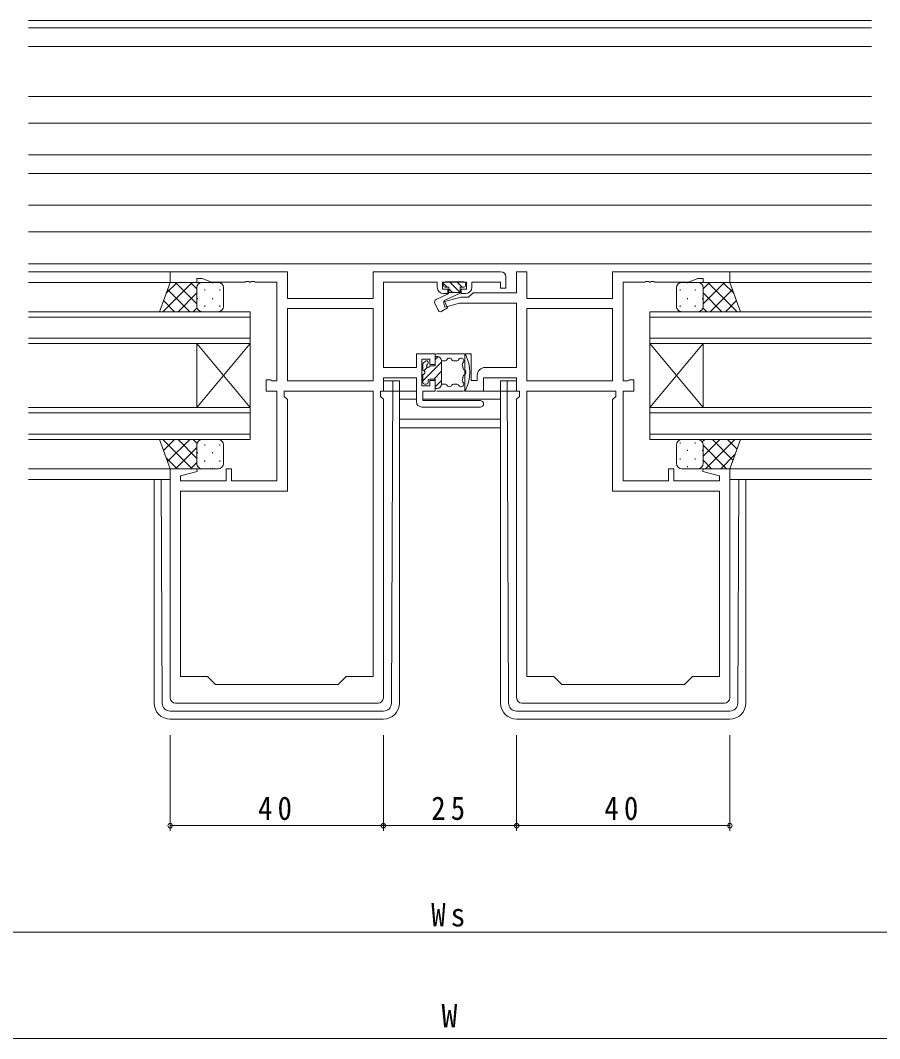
# Model space of a CAD drawing. Units: millimetres, scale not verified. Extents: x -841 to 746, y -594 to 534.
# Drawn here: x -150.3 to 11, y -366.2 to -175 of the extents above; entities that cross this region are included whole.
import ezdxf
from ezdxf.enums import TextEntityAlignment as Align

# ---------------------------------------------------------------- set-up
doc = ezdxf.new("R2010")
doc.units = ezdxf.units.MM
doc.header["$LTSCALE"] = 2
for name, color, linetype, lineweight in [('0-3_YKK_11', 7, 'Continuous', 9), ('0-4_YKK_12', 2, 'Continuous', 9), ('0-5_YKK_13', 4, 'Continuous', 9), ('0-7_YKK_D', 6, 'Continuous', 9)]:
    doc.layers.add(name, color=color, linetype=linetype, lineweight=lineweight)
doc.styles.add('ＭＳ ゴシック', font='')
doc.styles.get('ＭＳ ゴシック').set_extended_font_data('MS Gothic')

msp = doc.modelspace()

# ---------------------------------------------------------------- linework, layer by layer
at = {"layer": '0-3_YKK_11'}
for p, q in [((-122.134, -222.182), (-122.134, -224.182)), ((-100.134, -222.182), (-122.134, -222.182)), ((-117.134, -223.482), (-116.134, -223.482)), ((-117.134, -224.182), (-117.134, -223.482)), ((-116.134, -223.482), (-114.403, -224.112)), ((-100.134, -227.182), (-100.134, -222.182)), ((-84.064, -222.182), (-84.064, -227.182)), ((-60.134, -222.182), (-84.064, -222.182)), ((-59.134, -225.282), (-59.134, -223.182)), ((-57.134, -222.182), (-57.134, -226.152)), ((-55.204, -222.182), (-57.134, -222.182)), ((-55.204, -227.182), (-55.204, -222.182)), ((-39.134, -222.182), (-39.134, -227.182)), ((-17.134, -222.182), (-39.134, -222.182)), ((-24.865, -224.112), (-23.134, -223.482)), ((-23.134, -223.482), (-22.134, -223.482)), ((-22.134, -223.482), (-22.134, -224.182)), ((-17.134, -224.182), (-17.134, -222.182)), ((-122.134, -224.182), (-117.134, -224.182)), ((-114.403, -224.112), (-108.092, -224.112)), ((-108.092, -224.112), (-107.909, -223.992)), ((-107.909, -223.992), (-107.359, -223.992)), ((-107.359, -223.992), (-107.176, -224.112)), ((-107.176, -224.112), (-107.092, -224.112)), ((-107.092, -224.112), (-106.909, -223.992)), ((-106.909, -223.992), (-106.359, -223.992)), ((-106.359, -223.992), (-106.176, -224.112)), ((-106.176, -224.112), (-102.134, -224.112)), ((-102.134, -224.112), (-102.134, -242.652)), ((-82.134, -224.112), (-72.034, -224.112)), ((-82.134, -240.152), (-82.134, -224.112)), ((-72.034, -224.112), (-72.034, -225.082)), ((-71.034, -224.112), (-66.534, -224.112)), ((-71.034, -225.482), (-71.034, -224.112)), ((-70.034, -225.482), (-71.034, -225.482)), ((-70.034, -226.282), (-70.034, -225.482)), ((-67.534, -225.482), (-67.534, -226.282)), ((-66.534, -225.482), (-67.534, -225.482)), ((-66.534, -224.112), (-66.534, -225.482)), ((-65.534, -224.112), (-60.134, -224.112)), ((-65.534, -225.082), (-65.534, -224.112)), ((-60.134, -224.112), (-60.134, -225.282)), ((-60.134, -225.282), (-59.134, -225.282)), ((-37.134, -224.112), (-33.092, -224.112)), ((-37.134, -242.652), (-37.134, -224.112)), ((-33.092, -224.112), (-32.909, -223.992)), ((-32.909, -223.992), (-32.359, -223.992)), ((-32.359, -223.992), (-32.176, -224.112)), ((-32.176, -224.112), (-32.092, -224.112)), ((-32.092, -224.112), (-31.909, -223.992)), ((-31.909, -223.992), (-31.359, -223.992)), ((-31.359, -223.992), (-31.176, -224.112)), ((-31.176, -224.112), (-24.865, -224.112)), ((-22.134, -224.182), (-17.134, -224.182)), ((-84.064, -227.182), (-100.134, -227.182)), ((-67.628, -226.982), (-70.863, -227.849)), ((-70.834, -226.282), (-70.034, -226.282)), ((-66.134, -226.982), (-67.628, -226.982)), ((-67.534, -226.282), (-66.734, -226.282)), ((-65.304, -226.152), (-66.134, -226.982)), ((-57.134, -226.152), (-65.304, -226.152)), ((-39.134, -227.182), (-55.204, -227.182)), ((-100.134, -229.112), (-100.134, -242.652)), ((-84.064, -229.112), (-100.134, -229.112)), ((-84.064, -229.112), (-100.134, -229.112)), ((-84.064, -242.652), (-84.064, -229.112)), ((-70.863, -227.849), (-70.605, -228.815)), ((-70.605, -228.815), (-67.869, -228.082)), ((-67.869, -228.082), (-57.134, -228.082)), ((-57.134, -228.082), (-57.134, -240.152)), ((-55.204, -229.112), (-55.204, -242.652)), ((-39.134, -229.112), (-55.204, -229.112)), ((-39.134, -229.112), (-55.204, -229.112)), ((-39.134, -242.652), (-39.134, -229.112)), ((-75.934, -237.582), (-75.934, -240.152)), ((-72.434, -237.582), (-75.934, -237.582)), ((-74.934, -238.582), (-73.434, -238.582)), ((-74.934, -243.582), (-74.934, -238.582)), ((-73.434, -238.582), (-73.434, -239.582)), ((-72.434, -239.582), (-72.434, -237.582)), ((-66.834, -237.582), (-66.834, -244.582)), ((-65.634, -237.582), (-66.834, -237.582)), ((-65.634, -242.582), (-65.634, -237.582)), ((-75.934, -240.152), (-82.134, -240.152)), ((-73.434, -239.582), (-72.434, -239.582)), ((-57.134, -240.152), (-63.034, -240.152)), ((-104.134, -242.482), (-104.134, -244.582)), ((-103.334, -242.482), (-104.134, -242.482)), ((-103.17, -242.567), (-103.334, -242.482)), ((-103.007, -242.652), (-103.17, -242.567)), ((-102.134, -242.652), (-103.007, -242.652)), ((-100.134, -242.652), (-84.064, -242.652)), ((-82.134, -242.082), (-75.934, -242.082)), ((-82.134, -244.582), (-82.134, -242.082)), ((-75.934, -242.082), (-75.934, -246.582)), ((-73.434, -242.582), (-73.434, -243.582)), ((-72.434, -242.582), (-73.434, -242.582)), ((-72.434, -244.582), (-72.434, -242.582)), ((-64.534, -242.582), (-65.634, -242.582)), ((-64.534, -241.652), (-64.534, -242.582)), ((-63.334, -242.082), (-57.134, -242.082)), ((-63.334, -244.582), (-63.334, -242.082)), ((-57.134, -242.082), (-57.134, -244.582)), ((-55.204, -242.652), (-39.134, -242.652)), ((-36.261, -242.652), (-37.134, -242.652)), ((-36.098, -242.567), (-36.261, -242.652)), ((-35.934, -242.482), (-36.098, -242.567)), ((-35.134, -242.482), (-35.934, -242.482)), ((-35.134, -244.582), (-35.134, -242.482)), ((-104.134, -244.582), (-102.134, -244.582)), ((-102.134, -244.582), (-102.134, -261.452)), ((-100.734, -244.582), (-100.734, -245.582)), ((-84.064, -244.582), (-100.734, -244.582)), ((-84.064, -298.182), (-84.064, -244.582)), ((-84.064, -298.182), (-84.064, -244.582)), ((-82.664, -244.582), (-82.134, -244.582)), ((-82.664, -245.582), (-82.664, -244.582)), ((-73.434, -243.582), (-74.934, -243.582)), ((-74.734, -244.582), (-72.434, -244.582)), ((-74.734, -246.382), (-74.734, -244.582)), ((-66.834, -244.582), (-63.334, -244.582)), ((-57.134, -244.582), (-56.604, -244.582)), ((-56.604, -244.582), (-56.604, -245.582)), ((-38.534, -244.582), (-55.204, -244.582)), ((-55.204, -244.582), (-55.204, -298.182)), ((-55.204, -244.582), (-55.204, -298.182)), ((-38.534, -245.582), (-38.534, -244.582)), ((-37.134, -244.582), (-35.134, -244.582)), ((-37.134, -261.452), (-37.134, -244.582)), ((-100.734, -245.582), (-100.134, -246.182)), ((-100.134, -246.182), (-100.134, -263.382)), ((-82.134, -246.112), (-82.664, -245.582)), ((-82.134, -302.182), (-82.134, -246.112)), ((-63.934, -246.382), (-74.734, -246.382)), ((-56.604, -245.582), (-57.134, -246.112)), ((-57.134, -246.112), (-57.134, -302.182)), ((-39.134, -246.182), (-38.534, -245.582)), ((-39.134, -263.382), (-39.134, -246.182)), ((-74.934, -247.582), (-63.934, -247.582)), ((-122.134, -259.182), (-122.134, -302.182)), ((-117.173, -259.182), (-122.134, -259.182)), ((-120.204, -260.534), (-117.105, -259.704)), ((-117.105, -259.704), (-117.173, -259.182)), ((-111.634, -259.182), (-111.634, -261.452)), ((-110.634, -259.182), (-111.634, -259.182)), ((-110.634, -261.452), (-110.634, -259.182)), ((-28.634, -259.182), (-28.634, -261.452)), ((-27.634, -259.182), (-28.634, -259.182)), ((-27.634, -261.452), (-27.634, -259.182)), ((-22.094, -259.182), (-22.163, -259.704)), ((-22.163, -259.704), (-19.064, -260.534)), ((-17.134, -259.182), (-22.094, -259.182)), ((-17.134, -302.182), (-17.134, -259.182)), ((-120.204, -261.452), (-120.204, -260.534)), ((-111.634, -261.452), (-120.204, -261.452)), ((-102.134, -261.452), (-110.634, -261.452)), ((-28.634, -261.452), (-37.134, -261.452)), ((-19.064, -261.452), (-27.634, -261.452)), ((-19.064, -260.534), (-19.064, -261.452)), ((-120.204, -263.382), (-120.204, -298.182)), ((-100.134, -263.382), (-120.204, -263.382)), ((-19.064, -263.382), (-39.134, -263.382)), ((-19.064, -298.182), (-19.064, -263.382)), ((-120.204, -298.182), (-115.134, -298.182)), ((-115.134, -298.182), (-113.634, -299.682)), ((-90.634, -299.682), (-89.134, -298.182)), ((-89.134, -298.182), (-84.064, -298.182)), ((-55.204, -298.182), (-50.134, -298.182)), ((-50.134, -298.182), (-48.634, -299.682)), ((-25.634, -299.682), (-24.134, -298.182)), ((-24.134, -298.182), (-19.064, -298.182)), ((-113.634, -299.682), (-90.634, -299.682)), ((-48.634, -299.682), (-25.634, -299.682)), ((-121.134, -303.182), (-83.134, -303.182)), ((-56.134, -303.182), (-18.134, -303.182))]:
    msp.add_line(p, q, dxfattribs=at)
for centre, radius, start, end in [((-60.134, -223.182), 1, 0, 89.99998), ((-70.834, -225.082), 1.2, 180, 269.99998), ((-66.734, -225.082), 1.2, 270, 359.99998), ((-63.034, -241.652), 1.5, 90, 179.99998), ((-74.934, -246.582), 1, 180, 269.99998), ((-63.934, -246.982), 0.6, 269.99998, 90), ((-121.134, -302.182), 1, 180, 269.99998), ((-83.134, -302.182), 1, 270, 359.99998), ((-56.134, -302.182), 1, 180, 269.99998), ((-18.134, -302.182), 1, 270, 359.99998)]:
    msp.add_arc(centre, radius, start, end, dxfattribs=at)
at = {"layer": '0-4_YKK_12'}
for p, q in [((-148.759, -174.982), (9.491, -174.982)), ((-148.759, -176.382), (9.491, -176.382)), ((-148.759, -179.881), (9.491, -179.881)), ((-148.759, -189.282), (9.491, -189.282)), ((-148.759, -194.282), (9.491, -194.282)), ((-148.759, -200.235), (9.491, -200.235)), ((-148.759, -203.728), (9.491, -203.728)), ((-148.759, -209.682), (9.491, -209.682)), ((-148.759, -214.682), (9.491, -214.682)), ((-148.759, -220.682), (9.491, -220.682)), ((-148.759, -222.182), (-121.834, -222.182)), ((9.491, -222.182), (-17.434, -222.182)), ((-148.759, -224.182), (-121.654, -224.182)), ((9.491, -224.182), (-17.634, -224.182)), ((-148.759, -229.682), (-107.134, -229.682)), ((-107.134, -230.682), (-148.759, -230.682)), ((-107.134, -229.682), (-107.134, -235.682)), ((-32.134, -229.682), (9.491, -229.682)), ((-32.134, -235.682), (-32.134, -229.682)), ((9.491, -230.682), (-32.134, -230.682)), ((-148.759, -234.682), (-107.134, -234.682)), ((-32.134, -234.682), (9.491, -234.682)), ((-107.134, -235.682), (-148.759, -235.682)), ((-107.134, -235.682), (-117.134, -247.682)), ((-107.134, -247.682), (-117.134, -235.682)), ((-117.134, -247.682), (-117.134, -235.682)), ((-107.134, -247.682), (-107.134, -235.682)), ((-32.134, -235.682), (-22.134, -247.682)), ((-32.134, -247.682), (-22.134, -235.682)), ((-32.134, -247.682), (-32.134, -235.682)), ((9.491, -235.682), (-32.134, -235.682)), ((-22.134, -247.682), (-22.134, -235.682)), ((-79.134, -246.082), (-75.934, -246.082)), ((-74.734, -246.082), (-60.134, -246.082)), ((-148.759, -247.682), (-107.134, -247.682)), ((-107.134, -247.682), (-107.134, -253.682)), ((-32.134, -247.682), (9.491, -247.682)), ((-32.134, -253.682), (-32.134, -247.682)), ((-107.134, -248.682), (-148.759, -248.682)), ((-79.134, -249.852), (-60.134, -249.852)), ((9.491, -248.682), (-32.134, -248.682)), ((-79.134, -251.482), (-60.134, -251.482)), ((-148.759, -252.682), (-107.134, -252.682)), ((-107.134, -253.682), (-148.759, -253.682)), ((-32.134, -252.682), (9.491, -252.682)), ((9.491, -253.682), (-32.134, -253.682)), ((-148.759, -259.182), (-121.634, -259.182)), ((9.491, -259.182), (-17.634, -259.182)), ((-148.759, -261.182), (-122.134, -261.182)), ((9.491, -261.182), (-17.134, -261.182))]:
    msp.add_line(p, q, dxfattribs=at)
at = {"layer": '0-5_YKK_13'}
for p, q in [((-124.134, -229.682), (-122.134, -224.182)), ((-118.002, -224.182), (-123.502, -229.682)), ((-120.831, -224.182), (-122.879, -226.23)), ((-118.483, -229.682), (-122.627, -225.537)), ((-122.134, -224.182), (-116.134, -224.182)), ((-117.134, -228.202), (-121.154, -224.182)), ((-117.134, -225.373), (-118.326, -224.182)), ((-117.134, -225.182), (-117.134, -228.682)), ((-117.134, -225.182), (-117.134, -228.682)), ((-113.134, -224.182), (-116.134, -224.182)), ((-115.629, -225.517), (-115.629, -225.717)), ((-114.214, -224.182), (-114.214, -224.302)), ((-112.799, -225.517), (-112.799, -225.717)), ((-112.134, -228.682), (-112.134, -225.182)), ((-70.834, -224.382), (-70.834, -224.782)), ((-70.834, -224.4), (-70.152, -225.082)), ((-67.034, -224.082), (-70.534, -224.082)), ((-70.534, -225.082), (-69.834, -225.082)), ((-69.834, -225.082), (-69.834, -226.082)), ((-69.834, -225.4), (-69.152, -226.082)), ((-69.738, -224.082), (-67.738, -226.082)), ((-68.324, -224.082), (-67.324, -225.082)), ((-67.734, -225.082), (-67.034, -225.082)), ((-67.734, -225.082), (-67.734, -226.185)), ((-66.734, -224.782), (-66.734, -224.382)), ((-27.134, -228.682), (-27.134, -225.182)), ((-26.469, -225.517), (-26.469, -225.717)), ((-26.134, -224.182), (-23.134, -224.182)), ((-25.054, -224.182), (-25.054, -224.302)), ((-23.639, -225.517), (-23.639, -225.717)), ((-17.134, -224.182), (-23.134, -224.182)), ((-22.134, -228.202), (-18.114, -224.182)), ((-22.134, -225.373), (-20.942, -224.182)), ((-22.134, -225.182), (-22.134, -228.682)), ((-22.134, -225.182), (-22.134, -228.682)), ((-21.266, -224.182), (-15.766, -229.682)), ((-20.785, -229.682), (-16.641, -225.537)), ((-18.437, -224.182), (-16.389, -226.23)), ((-15.134, -229.682), (-17.134, -224.182)), ((-117.134, -226.142), (-120.674, -229.682)), ((-117.044, -227.132), (-117.044, -227.332)), ((-114.214, -227.132), (-114.214, -227.332)), ((-70.107, -226.409), (-72.245, -227.406)), ((-70.734, -227.584), (-67.734, -226.185)), ((-69.834, -226.082), (-67.734, -226.082)), ((-25.054, -227.132), (-25.054, -227.332)), ((-22.224, -227.132), (-22.224, -227.332)), ((-22.134, -226.142), (-18.594, -229.682)), ((-121.311, -229.682), (-123.381, -227.611)), ((-117.101, -228.937), (-117.845, -229.682)), ((-115.629, -228.547), (-115.629, -228.747)), ((-112.799, -228.547), (-112.799, -228.747)), ((-72.487, -228.07), (-71.87, -229.393)), ((-71.167, -229.615), (-70.08, -228.987)), ((-70.734, -227.584), (-70.08, -228.987)), ((-26.469, -228.547), (-26.469, -228.747)), ((-23.639, -228.547), (-23.639, -228.747)), ((-22.167, -228.937), (-21.423, -229.682)), ((-17.957, -229.682), (-15.887, -227.611)), ((-116.134, -229.682), (-124.134, -229.682)), ((-116.134, -229.682), (-113.134, -229.682)), ((-23.134, -229.682), (-26.134, -229.682)), ((-23.134, -229.682), (-15.134, -229.682)), ((-74.246, -238.969), (-74.646, -239.369)), ((-72.434, -239.832), (-72.434, -237.882)), ((-72.434, -238.082), (-72.034, -238.082)), ((-72.434, -238.686), (-71.85, -238.103)), ((-67.134, -237.582), (-72.134, -237.582)), ((-70.476, -238.882), (-71.234, -238.882)), ((-71.234, -243.282), (-71.234, -238.882)), ((-68.288, -238.882), (-68.992, -238.882)), ((-74.734, -242.683), (-71.234, -239.183)), ((-74.734, -239.582), (-74.734, -240.682)), ((-74.503, -240.755), (-73.854, -240.107)), ((-73.734, -239.182), (-73.734, -239.312)), ((-72.434, -239.832), (-73.214, -239.832)), ((-72.685, -242.332), (-71.234, -240.881)), ((-80.627, -303.186), (-80.334, -242.679)), ((-74.734, -241.482), (-74.734, -242.982)), ((-73.734, -242.982), (-73.734, -242.632)), ((-73.434, -242.332), (-72.434, -242.332)), ((-72.434, -244.282), (-72.434, -242.332)), ((-72.434, -243.778), (-71.234, -242.578)), ((-58.641, -303.186), (-58.934, -242.679)), ((-82.409, -244.581), (-75.934, -244.581)), ((-74.434, -243.282), (-74.034, -243.282)), ((-72.434, -244.082), (-72.034, -244.082)), ((-67.134, -244.582), (-72.134, -244.582)), ((-70.476, -243.282), (-71.234, -243.282)), ((-68.288, -243.282), (-68.992, -243.282)), ((-63.634, -244.582), (-56.857, -244.581)), ((-124.134, -253.682), (-122.134, -259.182)), ((-116.134, -253.682), (-124.134, -253.682)), ((-118.002, -259.182), (-123.502, -253.682)), ((-121.311, -253.682), (-123.381, -255.752)), ((-118.483, -253.682), (-122.627, -257.826)), ((-117.134, -257.221), (-120.674, -253.682)), ((-117.101, -254.426), (-117.845, -253.682)), ((-116.134, -253.682), (-113.134, -253.682)), ((-26.469, -254.417), (-26.469, -254.217)), ((-23.134, -253.682), (-26.134, -253.682)), ((-23.639, -254.417), (-23.639, -254.217)), ((-23.134, -253.682), (-15.134, -253.682)), ((-22.288, -254.148), (-21.823, -253.682)), ((-22.134, -256.821), (-18.994, -253.682)), ((-21.666, -259.182), (-16.166, -253.682)), ((-20.385, -253.682), (-16.534, -257.533)), ((-17.557, -253.682), (-15.78, -255.458)), ((-15.134, -253.682), (-17.134, -259.182)), ((-117.134, -255.161), (-121.154, -259.182)), ((-117.134, -258.182), (-117.134, -254.682)), ((-117.134, -258.182), (-117.134, -254.682)), ((-117.044, -256.232), (-117.044, -256.032)), ((-115.629, -254.817), (-115.629, -254.617)), ((-114.214, -256.232), (-114.214, -256.032)), ((-112.799, -254.817), (-112.799, -254.617)), ((-112.134, -254.682), (-112.134, -258.182)), ((-27.134, -254.682), (-27.134, -258.182)), ((-25.054, -255.832), (-25.054, -255.632)), ((-22.224, -255.832), (-22.224, -255.632)), ((-22.134, -258.182), (-22.134, -254.682)), ((-22.134, -258.182), (-22.134, -254.682)), ((-22.134, -254.761), (-17.714, -259.182)), ((-120.831, -259.182), (-122.879, -257.133)), ((-117.134, -257.99), (-118.326, -259.182)), ((-115.629, -257.847), (-115.629, -257.647)), ((-112.799, -257.847), (-112.799, -257.647)), ((-26.469, -257.447), (-26.469, -257.247)), ((-23.639, -257.447), (-23.639, -257.247)), ((-22.134, -257.59), (-20.542, -259.182)), ((-18.837, -259.182), (-16.161, -256.505)), ((-122.134, -259.182), (-116.134, -259.182)), ((-113.134, -259.182), (-116.134, -259.182)), ((-114.214, -259.182), (-114.214, -259.062)), ((-26.134, -259.182), (-23.134, -259.182)), ((-25.054, -258.862), (-25.054, -258.662)), ((-17.134, -259.182), (-23.134, -259.182)), ((-125.134, -261.182), (-125.134, -303.179)), ((-123.641, -303.186), (-123.844, -261.182)), ((-15.627, -303.186), (-15.423, -261.182)), ((-14.134, -261.182), (-14.134, -303.179)), ((-82.127, -304.679), (-122.141, -304.679)), ((-57.141, -304.679), (-17.127, -304.679)), ((-82.134, -306.179), (-122.134, -306.179)), ((-57.134, -306.179), (-17.134, -306.179))]:
    msp.add_line(p, q, dxfattribs=at)
for points in [[(-82.134, -242.679), (-79.134, -242.679), (-79.134, -303.179)], [(-57.134, -242.679), (-60.134, -242.679), (-60.134, -303.179)]]:
    msp.add_lwpolyline(points, dxfattribs=at)
for centre, radius, start, end in [((-116.134, -225.182), 1, 90.00009, 180.00009), ((-116.134, -225.182), 1, 90.00009, 180.00009), ((-113.134, -225.182), 1, 0.00009, 90.00009), ((-70.534, -224.382), 0.3, 90, 180), ((-70.534, -224.782), 0.3, 180, 270), ((-67.034, -224.382), 0.3, 0, 90), ((-67.034, -224.782), 0.3, 270, 0), ((-26.134, -225.182), 1, 89.99989, 179.99989), ((-23.134, -225.182), 1, 359.99989, 89.99989), ((-23.134, -225.182), 1, 359.99989, 89.99989), ((-72.034, -227.859), 0.5, 115.00014, 205.00003), ((-70.318, -225.955), 0.5, 294.99998, 345.39616), ((-116.134, -228.682), 1, 180.00009, 270.00009), ((-116.134, -228.682), 1, 180.00009, 270.00009), ((-113.134, -228.682), 1, 270.00009, 0.00009), ((-71.417, -229.182), 0.5, 205.00003, 300.00003), ((-26.134, -228.682), 1, 179.99989, 269.99989), ((-23.134, -228.682), 1, 269.99989, 359.99989), ((-23.134, -228.682), 1, 269.99989, 359.99989), ((-74.034, -239.182), 0.3, 0, 135), ((-72.134, -237.882), 0.3, 90, 180), ((-72.034, -238.882), 0.8, 0, 90), ((-70.476, -238.582), 0.3, 270, 337.97568), ((-69.734, -238.882), 0.5, 22.02431, 157.97568), ((-68.992, -238.582), 0.3, 202.02431, 270), ((-68.288, -238.582), 0.3, 270, 337.97568), ((-67.546, -238.882), 0.5, 309.78773, 157.97568), ((-67.134, -238.082), 0.5, 26.26804, 90), ((-73.212, -241.082), 7.279, 333.73195, 26.26804), ((-74.434, -239.582), 0.3, 135, 180), ((-74.734, -241.082), 0.4, 270, 90), ((-73.734, -239.832), 0.3, 119.99998, 270), ((-74.034, -239.312), 0.3, 300, 0), ((-73.734, -239.832), 0.3, 270, 330), ((-73.214, -240.132), 0.3, 90, 150), ((-67.034, -239.496), 0.3, 129.78773, 194.3905), ((-73.212, -241.082), 6.079, 6.82806, 14.3905), ((-66.879, -240.323), 0.3, 186.82806, 251.43085), ((-67.134, -241.082), 0.5, 288.56914, 71.43085), ((-73.434, -242.632), 0.3, 90, 180), ((-67.034, -242.667), 0.3, 165.60948, 230.21225), ((-73.212, -241.082), 6.079, 345.60948, 353.17192), ((-66.879, -241.84), 0.3, 108.56914, 173.17192), ((-74.434, -242.982), 0.3, 180, 270), ((-74.034, -242.982), 0.3, 270, 0), ((-72.034, -243.282), 0.8, 270, 0), ((-70.476, -243.582), 0.3, 22.02431, 90), ((-69.734, -243.282), 0.5, 202.02431, 337.97568), ((-68.992, -243.582), 0.3, 90, 157.97568), ((-68.288, -243.582), 0.3, 22.02431, 90), ((-67.546, -243.282), 0.5, 202.02431, 50.21225), ((-67.134, -244.082), 0.5, 270, 333.73195), ((-116.134, -254.682), 1, 89.99989, 179.99989), ((-116.134, -254.682), 1, 89.99989, 179.99989), ((-113.134, -254.682), 1, 359.99989, 89.99989), ((-26.134, -254.682), 1, 90.00009, 180.00009), ((-23.134, -254.682), 1, 0.00009, 90.00009), ((-23.134, -254.682), 1, 0.00009, 90.00009), ((-116.134, -258.182), 1, 179.99989, 269.99989), ((-116.134, -258.182), 1, 179.99989, 269.99989), ((-113.134, -258.182), 1, 269.99989, 359.99989), ((-26.134, -258.182), 1, 180.00009, 270.00009), ((-23.134, -258.182), 1, 270.00009, 0.00009), ((-23.134, -258.182), 1, 270.00009, 0.00009), ((-122.134, -303.179), 3, 180, 270), ((-122.141, -303.179), 1.5, 180.27722, 270), ((-82.134, -303.179), 3, 270, 0), ((-82.127, -303.179), 1.5, 270, 359.72276), ((-57.134, -303.179), 3, 180, 270), ((-57.141, -303.179), 1.5, 180.27722, 270), ((-17.134, -303.179), 3, 270, 0), ((-17.127, -303.179), 1.5, 270, 359.72276)]:
    msp.add_arc(centre, radius, start, end, dxfattribs=at)
at = {"layer": '0-7_YKK_D'}
for p, q in [((-122.134, -309.179), (-122.134, -327.179)), ((-82.134, -309.179), (-82.134, -327.179)), ((-82.134, -309.179), (-82.134, -327.179)), ((-57.134, -309.179), (-57.134, -327.179)), ((-57.134, -309.179), (-57.134, -327.179)), ((-17.134, -309.179), (-17.134, -327.179)), ((-122.134, -326.179), (-82.134, -326.179)), ((-82.134, -326.179), (-57.134, -326.179)), ((-17.134, -326.179), (-57.134, -326.179)), ((-172.384, -346.179), (33.116, -346.179)), ((-312.634, -366.179), (173.366, -366.179))]:
    msp.add_line(p, q, dxfattribs=at)
for centre in [(-122.134, -326.179), (-82.134, -326.179), (-82.134, -326.179), (-57.134, -326.179), (-57.134, -326.179), (-17.134, -326.179)]:
    msp.add_circle(centre, 0.425, dxfattribs=at)

# ---------------------------------------------------------------- texts
at = {"layer": '0-7_YKK_D', "color": 7, "style": 'ＭＳ ゴシック'}
msp.add_text('W', height=4.399, dxfattribs=at).set_placement((-71.234, -365.379), align=Align.BOTTOM_LEFT)
at = {"layer": '0-7_YKK_D', "color": 7, "char_height": 4.399, "attachment_point": 7, "style": 'ＭＳ ゴシック'}
for s, insert in [('\\T1.36;\\W0.9;40', (-105.654, -325.179)), ('\\T1.36;\\W0.9;25', (-73.154, -325.179)), ('\\T1.36;\\W0.9;40', (-40.654, -325.179)), ('\\T1.36;\\W0.9;Ws', (-73.154, -345.179))]:
    msp.add_mtext(s, dxfattribs=dict(at, insert=insert))

doc.saveas('drawing.dxf')
